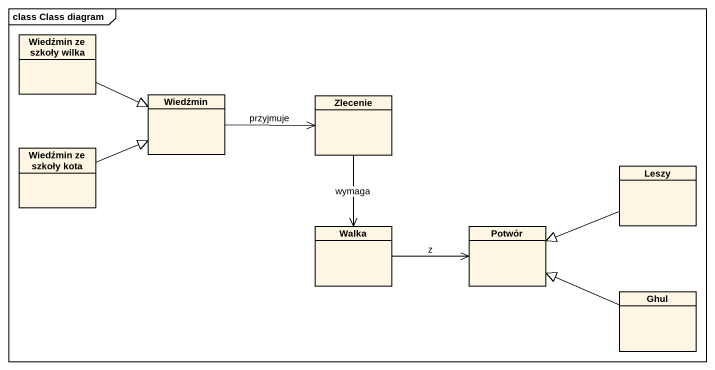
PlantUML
@startuml
mainframe class Class diagram
hide circle
hide empty members
class "Wiedźmin ze szkoły wilka" as Wiedźmin_ze_szkoły_wilka
class Wiedźmin
class Zlecenie
class "Wiedźmin ze szkoły kota" as Wiedźmin_ze_szkoły_kota
class Leszy
class Walka
class Potwór
class Ghul
Wiedźmin_ze_szkoły_wilka -right-|> Wiedźmin
Wiedźmin -right-> Zlecenie : przyjmuje
Zlecenie --> Walka : wymaga
Wiedźmin_ze_szkoły_kota -right-|> Wiedźmin
Leszy -left-|> Potwór
Walka -right-> Potwór : z
Ghul -left-|> Potwór
@enduml
